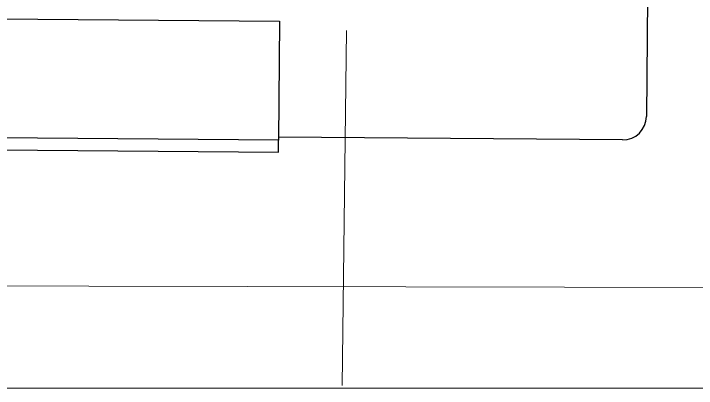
# Model space of a CAD drawing. Header units: inches. Extents: x 164.3 to 247.9, y 15.6 to 56.7.
# Drawn here: x 209.021 to 209.921, y 30.1 to 30.594 of the extents above; entities that cross this region are included whole.
import ezdxf

# ---------------------------------------------------------------- set-up
doc = ezdxf.new("R2010")
doc.units = ezdxf.units.IN
doc.header["$MEASUREMENT"] = 0
doc.layers.get('0').update_dxf_attribs({"lineweight": 0})
doc.layers.add('WALL 1 100', color=250, linetype='Continuous', lineweight=9)
doc.layers.add('провода', color=1, linetype='Continuous', lineweight=5)

msp = doc.modelspace()

# ---------------------------------------------------------------- linework, layer by layer
at = {"color": 7, "linetype": 'ByBlock', "lineweight": -2}
for p, q in [((209.85727, 30.67728), (209.85543, 30.45829)), ((208.58673, 30.59031), (209.37143, 30.58372)), ((209.37143, 30.58372), (209.37011, 30.42678)), ((209.37011, 30.42678), (208.58542, 30.43337)), ((209.36998, 30.41109), (209.37011, 30.42678)), ((209.82378, 30.42717), (209.37015, 30.43097)), ((208.58528, 30.41767), (209.36998, 30.41109))]:
    msp.add_line(p, q, dxfattribs=at)
msp.add_arc((209.82404, 30.45855), 0.03139, 269.51934, 359.51934, dxfattribs=at)
at = {"layer": 'WALL 1 100', "color": 0}
msp.add_lwpolyline([(221.88075, 30.20755), (208.28262, 30.23614)], dxfattribs=at)
at = {"layer": 'провода', "color": 1}
for p, q in [((209.45391, 30.10342), (209.45976, 30.5718)), ((221.21651, 30.10261), (208.19274, 30.09955))]:
    msp.add_line(p, q, dxfattribs=at)

doc.saveas('drawing.dxf')
